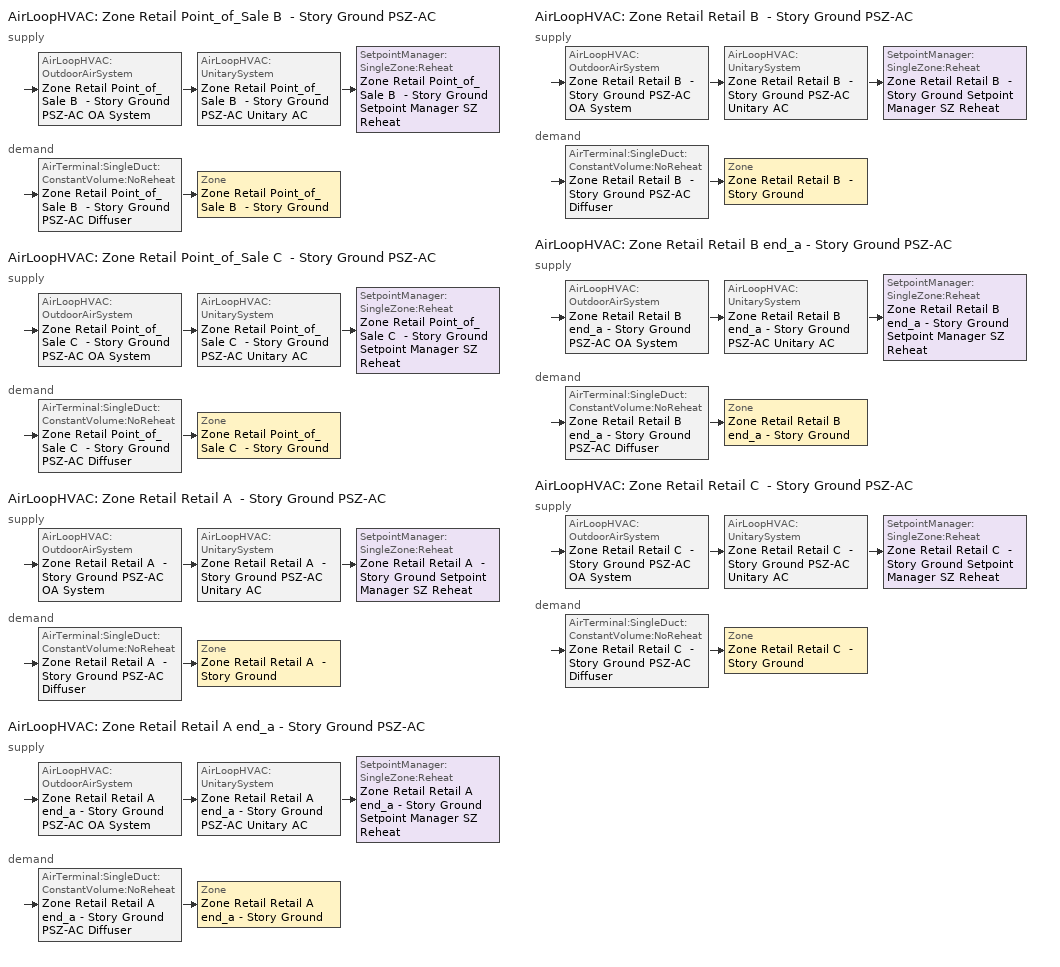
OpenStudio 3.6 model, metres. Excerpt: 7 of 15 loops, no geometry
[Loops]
AirLoopHVAC 'Zone Retail Point_of_Sale B  - Story Ground PSZ-AC'
 supply: AirLoopHVAC:OutdoorAirSystem 'Zone Retail Point_of_Sale B  - Story Ground PSZ-AC OA System' > AirLoopHVAC:UnitarySystem 'Zone Retail Point_of_Sale B  - Story Ground PSZ-AC Unitary AC' > SetpointManager:SingleZone:Reheat 'Zone Retail Point_of_Sale B  - Story Ground Setpoint Manager SZ Reheat'
 demand: AirTerminal:SingleDuct:ConstantVolume:NoReheat 'Zone Retail Point_of_Sale B  - Story Ground PSZ-AC Diffuser' > Zone 'Zone Retail Point_of_Sale B  - Story Ground'
AirLoopHVAC 'Zone Retail Point_of_Sale C  - Story Ground PSZ-AC'
 supply: AirLoopHVAC:OutdoorAirSystem 'Zone Retail Point_of_Sale C  - Story Ground PSZ-AC OA System' > AirLoopHVAC:UnitarySystem 'Zone Retail Point_of_Sale C  - Story Ground PSZ-AC Unitary AC' > SetpointManager:SingleZone:Reheat 'Zone Retail Point_of_Sale C  - Story Ground Setpoint Manager SZ Reheat'
 demand: AirTerminal:SingleDuct:ConstantVolume:NoReheat 'Zone Retail Point_of_Sale C  - Story Ground PSZ-AC Diffuser' > Zone 'Zone Retail Point_of_Sale C  - Story Ground'
AirLoopHVAC 'Zone Retail Retail A  - Story Ground PSZ-AC'
 supply: AirLoopHVAC:OutdoorAirSystem 'Zone Retail Retail A  - Story Ground PSZ-AC OA System' > AirLoopHVAC:UnitarySystem 'Zone Retail Retail A  - Story Ground PSZ-AC Unitary AC' > SetpointManager:SingleZone:Reheat 'Zone Retail Retail A  - Story Ground Setpoint Manager SZ Reheat'
 demand: AirTerminal:SingleDuct:ConstantVolume:NoReheat 'Zone Retail Retail A  - Story Ground PSZ-AC Diffuser' > Zone 'Zone Retail Retail A  - Story Ground'
AirLoopHVAC 'Zone Retail Retail A end_a - Story Ground PSZ-AC'
 supply: AirLoopHVAC:OutdoorAirSystem 'Zone Retail Retail A end_a - Story Ground PSZ-AC OA System' > AirLoopHVAC:UnitarySystem 'Zone Retail Retail A end_a - Story Ground PSZ-AC Unitary AC' > SetpointManager:SingleZone:Reheat 'Zone Retail Retail A end_a - Story Ground Setpoint Manager SZ Reheat'
 demand: AirTerminal:SingleDuct:ConstantVolume:NoReheat 'Zone Retail Retail A end_a - Story Ground PSZ-AC Diffuser' > Zone 'Zone Retail Retail A end_a - Story Ground'
AirLoopHVAC 'Zone Retail Retail B  - Story Ground PSZ-AC'
 supply: AirLoopHVAC:OutdoorAirSystem 'Zone Retail Retail B  - Story Ground PSZ-AC OA System' > AirLoopHVAC:UnitarySystem 'Zone Retail Retail B  - Story Ground PSZ-AC Unitary AC' > SetpointManager:SingleZone:Reheat 'Zone Retail Retail B  - Story Ground Setpoint Manager SZ Reheat'
 demand: AirTerminal:SingleDuct:ConstantVolume:NoReheat 'Zone Retail Retail B  - Story Ground PSZ-AC Diffuser' > Zone 'Zone Retail Retail B  - Story Ground'
AirLoopHVAC 'Zone Retail Retail B end_a - Story Ground PSZ-AC'
 supply: AirLoopHVAC:OutdoorAirSystem 'Zone Retail Retail B end_a - Story Ground PSZ-AC OA System' > AirLoopHVAC:UnitarySystem 'Zone Retail Retail B end_a - Story Ground PSZ-AC Unitary AC' > SetpointManager:SingleZone:Reheat 'Zone Retail Retail B end_a - Story Ground Setpoint Manager SZ Reheat'
 demand: AirTerminal:SingleDuct:ConstantVolume:NoReheat 'Zone Retail Retail B end_a - Story Ground PSZ-AC Diffuser' > Zone 'Zone Retail Retail B end_a - Story Ground'
AirLoopHVAC 'Zone Retail Retail C  - Story Ground PSZ-AC'
 supply: AirLoopHVAC:OutdoorAirSystem 'Zone Retail Retail C  - Story Ground PSZ-AC OA System' > AirLoopHVAC:UnitarySystem 'Zone Retail Retail C  - Story Ground PSZ-AC Unitary AC' > SetpointManager:SingleZone:Reheat 'Zone Retail Retail C  - Story Ground Setpoint Manager SZ Reheat'
 demand: AirTerminal:SingleDuct:ConstantVolume:NoReheat 'Zone Retail Retail C  - Story Ground PSZ-AC Diffuser' > Zone 'Zone Retail Retail C  - Story Ground'
[SizingPeriod:DesignDay] Barometric Pressure {Pa}=91257; Rain Indicator=No; Snow Indicator=No; Day of Month=21; Daylight Saving Time Indicator=No; Humidity Condition Type=Wetbulb; Dry-Bulb Temperature Range Modifier Type=DefaultMultipliers
Name | Maximum Dry-Bulb Temperature {C} | Daily Dry-Bulb Temperature Range {deltaC} | Wind Speed {m/s} | Wind Direction {deg} | Sky Clearness | Month | Day Type | Wetbulb or DewPoint at Maximum Dry-Bulb {C} | Solar Model Indicator | ASHRAE Clear Sky Optical Depth for Beam Irradiance | ASHRAE Clear Sky Optical Depth for Diffuse Irradiance
Boise Municipal Ann Htg 99% Condns DB 1 | -9.1 | 0 | 2.3 | 120 | 0 | 12 | WinterDesignDay | -9.1 | ASHRAEClearSky
Boise Municipal Ann Htg 99.6% Condns DB 1 | -12.9 | 0 | 2.3 | 120 | 0 | 12 | WinterDesignDay | -12.9 | ASHRAEClearSky
Boise Municipal Ann Htg Wind 99% Condns WS=>MCDB 1 | 5.1 | 0 | 9.9 | 120 | 0 | 12 | WinterDesignDay | 5.1 | ASHRAEClearSky
Boise Municipal April .4% Condns DB=>MCWB 1 | 27.8 | 12.4 | 4.1 | 330 |  | 4 | SummerDesignDay | 13.5 | ASHRAETau | 0.302 | 2.479
Boise Municipal April .4% Condns WB=>MCDB 1 | 25.7 | 12.4 | 4.1 | 330 |  | 4 | SummerDesignDay | 14.6 | ASHRAETau | 0.302 | 2.479
Boise Municipal August .4% Condns DB=>MCWB 1 | 38.5 | 16.2 | 4.1 | 330 |  | 8 | SummerDesignDay | 18.1 | ASHRAETau | 0.328 | 2.423
Boise Municipal August .4% Condns WB=>MCDB 1 | 35.1 | 16.2 | 4.1 | 330 |  | 8 | SummerDesignDay | 19.6 | ASHRAETau | 0.328 | 2.423
Boise Municipal December .4% Condns DB=>MCWB 1 | 13.2 | 7.2 | 4.1 | 330 |  | 12 | SummerDesignDay | 7.2 | ASHRAETau | 0.278 | 2.569
Boise Municipal December .4% Condns WB=>MCDB 1 | 11.8 | 7.2 | 4.1 | 330 |  | 12 | SummerDesignDay | 8.2 | ASHRAETau | 0.278 | 2.569
Boise Municipal February .4% Condns DB=>MCWB 1 | 16.2 | 9.1 | 4.1 | 330 |  | 2 | SummerDesignDay | 9.1 | ASHRAETau | 0.276 | 2.549
Boise Municipal February .4% Condns WB=>MCDB 1 | 15.1 | 9.1 | 4.1 | 330 |  | 2 | SummerDesignDay | 9.9 | ASHRAETau | 0.276 | 2.549
Boise Municipal January .4% Condns DB=>MCWB 1 | 11.8 | 7.1 | 4.1 | 330 |  | 1 | SummerDesignDay | 6.8 | ASHRAETau | 0.271 | 2.52
Boise Municipal January .4% Condns WB=>MCDB 1 | 10.3 | 7.1 | 4.1 | 330 |  | 1 | SummerDesignDay | 7.9 | ASHRAETau | 0.271 | 2.52
[Sizing:Zone] Zone Cooling Design Supply Air Temperature Input Method=SupplyAirTemperature; Zone Cooling Design Supply Air Temperature {C}=12.7778; Zone Cooling Design Supply Air Temperature Difference {deltaC}=11.11; Zone Heating Design Supply Air Temperature Input Method=SupplyAirTemperature; Zone Heating Design Supply Air Temperature {C}=50; Zone Heating Design Supply Air Temperature Difference {deltaC}=11.11; Zone Cooling Design Supply Air Humidity Ratio {kg-H2O/kg-air}=0.0085; Zone Heating Design Supply Air Humidity Ratio {kg-H2O/kg-air}=0.008; Cooling Design Air Flow Method=DesignDay; Heating Design Air Flow Method=DesignDay; Account for Dedicated Outdoor Air System=No; Dedicated Outdoor Air System Control Strategy=NeutralSupplyAir; Dedicated Outdoor Air Low Setpoint Temperature for Design {C}=autosize; Dedicated Outdoor Air High Setpoint Temperature for Design {C}=autosize; Zone Load Sizing Method=Sensible Load Only No Latent Load; Zone Latent Cooling Design Supply Air Humidity Ratio Input Method=HumidityRatioDifference; Zone Cooling Design Supply Air Humidity Ratio Difference {kgWater/kgDryAir}=0.005; Zone Latent Heating Design Supply Air Humidity Ratio Input Method=HumidityRatioDifference; Zone Humidification Design Supply Air Humidity Ratio Difference {kgWater/kgDryAir}=0.005
Zone Retail Retail A end_a - Story Ground; Zone Retail Retail B end_a - Story Ground; Zone Retail Retail A  - Story Ground; Zone Retail Retail B  - Story Ground; Zone Retail Retail C  - Story Ground; Zone Retail Point_of_Sale B  - Story Ground; Zone Retail Point_of_Sale C  - Story Ground
[Zone equipment]
Zone Retail Retail A end_a - Story Ground: Zone Retail Retail A end_a - Story Ground PSZ-AC Diffuser
Zone Retail Retail B end_a - Story Ground: Zone Retail Retail B end_a - Story Ground PSZ-AC Diffuser
Zone Retail Retail A  - Story Ground: Zone Retail Retail A  - Story Ground PSZ-AC Diffuser
Zone Retail Retail B  - Story Ground: Zone Retail Retail B  - Story Ground PSZ-AC Diffuser
Zone Retail Retail C  - Story Ground: Zone Retail Retail C  - Story Ground PSZ-AC Diffuser
Zone Retail Point_of_Sale B  - Story Ground: Zone Retail Point_of_Sale B  - Story Ground PSZ-AC Diffuser
Zone Retail Point_of_Sale C  - Story Ground: Zone Retail Point_of_Sale C  - Story Ground PSZ-AC Diffuser
[AirLoopHVAC] Design Supply Air Flow Rate {m3/s}=autosize; Design Return Air Flow Fraction of Supply Air Flow=1
Name | Availability Schedule
Zone Retail Point_of_Sale B  - Story Ground PSZ-AC | Zone Retail Point_of_Sale B  - Story Ground PSZ-AC Occ Sch
Zone Retail Point_of_Sale C  - Story Ground PSZ-AC | Zone Retail Point_of_Sale C  - Story Ground PSZ-AC Occ Sch
Zone Retail Retail A  - Story Ground PSZ-AC | Zone Retail Retail A  - Story Ground PSZ-AC Occ Sch
Zone Retail Retail A end_a - Story Ground PSZ-AC | Zone Retail Retail A end_a - Story Ground PSZ-AC Occ Sch
Zone Retail Retail B  - Story Ground PSZ-AC | Zone Retail Retail B  - Story Ground PSZ-AC Occ Sch
Zone Retail Retail B end_a - Story Ground PSZ-AC | Zone Retail Retail B end_a - Story Ground PSZ-AC Occ Sch
Zone Retail Retail C  - Story Ground PSZ-AC | Zone Retail Retail C  - Story Ground PSZ-AC Occ Sch
[Sizing:System] Type of Load to Size On=Sensible; Design Outdoor Air Flow Rate {m3/s}=Autosize; Central Heating Maximum System Air Flow Ratio=1; Preheat Design Temperature {C}=7.22222; Preheat Design Humidity Ratio {kg-H2O/kg-Air}=0.008; Precool Design Temperature {C}=12.7778; Precool Design Humidity Ratio {kg-H2O/kg-Air}=0.008; Central Cooling Design Supply Air Temperature {C}=12.7778; Central Heating Design Supply Air Temperature {C}=50; Sizing Option=Coincident; 100% Outdoor Air in Cooling=No; 100% Outdoor Air in Heating=No; Central Cooling Design Supply Air Humidity Ratio {kg-H2O/kg-Air}=0.0085; Central Heating Design Supply Air Humidity Ratio {kg-H2O/kg-Air}=0.008; Cooling Design Air Flow Method=DesignDay; Heating Design Air Flow Method=DesignDay; System Outdoor Air Method=ZoneSum; Zone Maximum Outdoor Air Fraction=1; Cooling Supply Air Flow Rate Per Floor Area {m3/s-m2}=0.00996765; Cooling Fraction of Autosized Cooling Supply Air Flow Rate=1; Cooling Supply Air Flow Rate Per Unit Cooling Capacity {m3/s-W}=3.94755e-05; Heating Supply Air Flow Rate Per Floor Area {m3/s-m2}=0.00996765; Heating Fraction of Autosized Heating Supply Air Flow Rate=1; Heating Fraction of Autosized Cooling Supply Air Flow Rate=1; Heating Supply Air Flow Rate Per Unit Heating Capacity {m3/s-W}=3.15882e-05; Cooling Design Capacity Method=CoolingDesignCapacity; Cooling Design Capacity {W}=autosize; Cooling Design Capacity Per Floor Area {W/m2}=234.7; Fraction of Autosized Cooling Design Capacity=1; Heating Design Capacity Method=HeatingDesignCapacity; Heating Design Capacity {W}=autosize; Heating Design Capacity Per Floor Area {W/m2}=157; Fraction of Autosized Heating Design Capacity=1; Central Cooling Capacity Control Method=OnOff; Occupant Diversity=autosize
Zone Retail Point_of_Sale B  - Story Ground PSZ-AC; Zone Retail Point_of_Sale C  - Story Ground PSZ-AC; Zone Retail Retail A  - Story Ground PSZ-AC; Zone Retail Retail A end_a - Story Ground PSZ-AC; Zone Retail Retail B  - Story Ground PSZ-AC; Zone Retail Retail B end_a - Story Ground PSZ-AC; Zone Retail Retail C  - Story Ground PSZ-AC
[SetpointManager:SingleZone:Reheat] Minimum Supply Air Temperature {C}=12.7778; Maximum Supply Air Temperature {C}=50
Name | Control Zone | Setpoint Node or NodeList
Zone Retail Point_of_Sale B  - Story Ground Setpoint Manager SZ Reheat | Zone Retail Point_of_Sale B  - Story Ground | Zone Retail Point_of_Sale B  - Story Ground PSZ-AC Supply Outlet Node
Zone Retail Point_of_Sale C  - Story Ground Setpoint Manager SZ Reheat | Zone Retail Point_of_Sale C  - Story Ground | Zone Retail Point_of_Sale C  - Story Ground PSZ-AC Supply Outlet Node
Zone Retail Retail A  - Story Ground Setpoint Manager SZ Reheat | Zone Retail Retail A  - Story Ground | Zone Retail Retail A  - Story Ground PSZ-AC Supply Outlet Node
Zone Retail Retail A end_a - Story Ground Setpoint Manager SZ Reheat | Zone Retail Retail A end_a - Story Ground | Zone Retail Retail A end_a - Story Ground PSZ-AC Supply Outlet Node
Zone Retail Retail B  - Story Ground Setpoint Manager SZ Reheat | Zone Retail Retail B  - Story Ground | Zone Retail Retail B  - Story Ground PSZ-AC Supply Outlet Node
Zone Retail Retail B end_a - Story Ground Setpoint Manager SZ Reheat | Zone Retail Retail B end_a - Story Ground | Zone Retail Retail B end_a - Story Ground PSZ-AC Supply Outlet Node
Zone Retail Retail C  - Story Ground Setpoint Manager SZ Reheat | Zone Retail Retail C  - Story Ground | Zone Retail Retail C  - Story Ground PSZ-AC Supply Outlet Node
[Coil:Heating:Gas] Availability Schedule=Always On Discrete; Gas Burner Efficiency=0.8; Nominal Capacity {W}=AutoSize; Parasitic Electric Load {W}=0; Parasitic Gas Load {W}=0
Zone Retail Point_of_Sale B  - Story Ground PSZ-AC Gas Htg Coil 100kBtu/hr 0.8 Thermal Eff; Zone Retail Point_of_Sale C  - Story Ground PSZ-AC Gas Htg Coil 28kBtu/hr 0.8 Thermal Eff; Zone Retail Retail A  - Story Ground PSZ-AC Gas Htg Coil 262kBtu/hr 0.8 Thermal Eff; Zone Retail Retail A end_a - Story Ground PSZ-AC Gas Htg Coil 36kBtu/hr 0.8 Thermal Eff; Zone Retail Retail B  - Story Ground PSZ-AC Gas Htg Coil 749kBtu/hr 0.8 Thermal Eff; Zone Retail Retail B end_a - Story Ground PSZ-AC Gas Htg Coil 104kBtu/hr 0.8 Thermal Eff; Zone Retail Retail C  - Story Ground PSZ-AC Gas Htg Coil 254kBtu/hr 0.8 Thermal Eff
[Coil:Heating:Electric] Availability Schedule=Always Off Discrete; Efficiency=1; Nominal Capacity {W}=0
Zone Retail Point_of_Sale B  - Story Ground PSZ-AC No Heat; Zone Retail Point_of_Sale C  - Story Ground PSZ-AC No Heat; Zone Retail Retail A  - Story Ground PSZ-AC No Heat; Zone Retail Retail A end_a - Story Ground PSZ-AC No Heat; Zone Retail Retail B  - Story Ground PSZ-AC No Heat; Zone Retail Retail B end_a - Story Ground PSZ-AC No Heat; Zone Retail Retail C  - Story Ground PSZ-AC No Heat
[Coil:Cooling:DX:SingleSpeed] Availability Schedule=Always On Discrete; Rated Total Cooling Capacity {W}=autosize; Rated Sensible Heat Ratio=autosize; Rated Air Flow Rate {m3/s}=autosize; Rated Evaporator Fan Power Per Volume Flow Rate 2017 {W/(m3/s)}=773.3; Rated Evaporator Fan Power Per Volume Flow Rate 2023 {W/(m3/s)}=934.4; Total Cooling Capacity Function of Temperature Curve=DOE Ref DX Clg Coil Cool-Cap-fT; Total Cooling Capacity Function of Flow Fraction Curve=DOE Ref DX Clg Coil Cool-CAP-fFlow; Energy Input Ratio Function of Temperature Curve=DOE Ref DX Clg Coil Cool-EIR-fT; Energy Input Ratio Function of Flow Fraction Curve=DOE Ref DX Clg Coil Cool-EIR-fFlow; Part Load Fraction Correlation Curve=DOE Ref DX Clg Coil Cool-PLF-fPLR; Minimum Outdoor Dry-Bulb Temperature for Compressor Operation {C}=-25; Nominal Time for Condensate Removal to Begin {s}=0; Ratio of Initial Moisture Evaporation Rate and Steady State Latent Capacity=0; Maximum Cycling Rate {cycles/hr}=0; Latent Capacity Time Constant {s}=0; Condenser Type=AirCooled; Evaporative Condenser Effectiveness=0.9; Evaporative Condenser Air Flow Rate {m3/s}=autosize; Evaporative Condenser Pump Rated Power Consumption {W}=autosize; Crankcase Heater Capacity {W}=0; Maximum Outdoor Dry-Bulb Temperature for Crankcase Heater Operation {C}=10; Basin Heater Capacity {W/K}=0; Basin Heater Setpoint Temperature {C}=2
Name | Rated COP {W/W}
Zone Retail Point_of_Sale B  - Story Ground PSZ-AC 1spd DX AC Clg Coil 45kBtu/hr 9.7SEER; Zone Retail Point_of_Sale C  - Story Ground PSZ-AC 1spd DX AC Clg Coil 13kBtu/hr 9.7SEER; Zone Retail Retail A end_a - Story Ground PSZ-AC 1spd DX AC Clg Coil 17kBtu/hr 9.7SEER; Zone Retail Retail B end_a - Story Ground PSZ-AC 1spd DX AC Clg Coil 52kBtu/hr 9.7SEER | 3.14722
Zone Retail Retail A  - Story Ground PSZ-AC 1spd DX AC Clg Coil 122kBtu/hr 8.9EER; Zone Retail Retail C  - Story Ground PSZ-AC 1spd DX AC Clg Coil 119kBtu/hr 8.9EER | 3.09963
Zone Retail Retail B  - Story Ground PSZ-AC 1spd DX AC Clg Coil 380kBtu/hr 8.5EER | 2.96645
[Fan:OnOff] Availability Schedule=Always On Discrete; Maximum Flow Rate {m3/s}=autosize; Motor In Airstream Fraction=1
Name | Fan Total Efficiency | Pressure Rise {Pa} | Motor Efficiency | Fan Power Ratio Function of Speed Ratio Curve | Fan Efficiency Ratio Function of Speed Ratio Curve
Zone Retail Point_of_Sale B  - Story Ground PSZ-AC Fan | 0.546 | 622.722 | 0.84 | Fan On Off Power Curve 7 | Fan On Off Efficiency Curve 7
Zone Retail Point_of_Sale C  - Story Ground PSZ-AC Fan | 0.53625 | 622.722 | 0.825 | Fan On Off Power Curve 8 | Fan On Off Efficiency Curve 8
Zone Retail Retail A  - Story Ground PSZ-AC Fan | 0.56875 | 622.722 | 0.875 | Fan On Off Power Curve 9 | Fan On Off Efficiency Curve 9
Zone Retail Retail A end_a - Story Ground PSZ-AC Fan | 0.53625 | 622.722 | 0.825 | Fan On Off Power Curve 10 | Fan On Off Efficiency Curve 10
Zone Retail Retail B  - Story Ground PSZ-AC Fan | 0.5915 | 1110.94 | 0.91 | Fan On Off Power Curve 11 | Fan On Off Efficiency Curve 11
Zone Retail Retail B end_a - Story Ground PSZ-AC Fan | 0.546 | 622.722 | 0.84 | Fan On Off Power Curve 12 | Fan On Off Efficiency Curve 12
Zone Retail Retail C  - Story Ground PSZ-AC Fan | 0.56875 | 622.722 | 0.875 | Fan On Off Power Curve 13 | Fan On Off Efficiency Curve 13
[AirLoopHVAC:UnitarySystem] Control Type=Load; Dehumidification Control Type=None; Availability Schedule=Always On Discrete; Fan Placement=DrawThrough; DX Heating Coil Sizing Ratio=1; Use DOAS DX Cooling Coil=No; DOAS DX Cooling Coil Leaving Minimum Air Temperature {C}=2; Latent Load Control=SensibleOnlyLoadControl; Supply Air Flow Rate During Cooling Operation {m3/s}=Autosize; Supply Air Flow Rate During Heating Operation {m3/s}=Autosize; Supply Air Flow Rate When No Cooling or Heating is Required {m3/s}=Autosize; Maximum Supply Air Temperature {C}=80; Maximum Outdoor Dry-Bulb Temperature for Supplemental Heater Operation {C}=21; Maximum Cycling Rate {cycles/hr}=2.5; Heat Pump Time Constant {s}=60; Fraction of On-Cycle Power Use=0.01; Heat Pump Fan Delay Time {s}=60; Ancilliary On-Cycle Electric Power {W}=0; Ancilliary Off-Cycle Electric Power {W}=0
Name | Controlling Zone or Thermostat Location | Supply Fan | Supply Air Fan Operating Mode Schedule | Heating Coil | Cooling Coil | Supplemental Heating Coil
Zone Retail Point_of_Sale B  - Story Ground PSZ-AC Unitary AC | Zone Retail Point_of_Sale B  - Story Ground | Zone Retail Point_of_Sale B  - Story Ground PSZ-AC Fan | Zone Retail Point_of_Sale B  - Story Ground PSZ-AC_night_fancycle_schedule | Zone Retail Point_of_Sale B  - Story Ground PSZ-AC Gas Htg Coil 100kBtu/hr 0.8 Thermal Eff | Zone Retail Point_of_Sale B  - Story Ground PSZ-AC 1spd DX AC Clg Coil 45kBtu/hr 9.7SEER | Zone Retail Point_of_Sale B  - Story Ground PSZ-AC No Heat
Zone Retail Point_of_Sale C  - Story Ground PSZ-AC Unitary AC | Zone Retail Point_of_Sale C  - Story Ground | Zone Retail Point_of_Sale C  - Story Ground PSZ-AC Fan | Zone Retail Point_of_Sale C  - Story Ground PSZ-AC_night_fancycle_schedule | Zone Retail Point_of_Sale C  - Story Ground PSZ-AC Gas Htg Coil 28kBtu/hr 0.8 Thermal Eff | Zone Retail Point_of_Sale C  - Story Ground PSZ-AC 1spd DX AC Clg Coil 13kBtu/hr 9.7SEER | Zone Retail Point_of_Sale C  - Story Ground PSZ-AC No Heat
Zone Retail Retail A  - Story Ground PSZ-AC Unitary AC | Zone Retail Retail A  - Story Ground | Zone Retail Retail A  - Story Ground PSZ-AC Fan | Zone Retail Retail A  - Story Ground PSZ-AC_night_fancycle_schedule | Zone Retail Retail A  - Story Ground PSZ-AC Gas Htg Coil 262kBtu/hr 0.8 Thermal Eff | Zone Retail Retail A  - Story Ground PSZ-AC 1spd DX AC Clg Coil 122kBtu/hr 8.9EER | Zone Retail Retail A  - Story Ground PSZ-AC No Heat
Zone Retail Retail A end_a - Story Ground PSZ-AC Unitary AC | Zone Retail Retail A end_a - Story Ground | Zone Retail Retail A end_a - Story Ground PSZ-AC Fan | Zone Retail Retail A end_a - Story Ground PSZ-AC_night_fancycle_schedule | Zone Retail Retail A end_a - Story Ground PSZ-AC Gas Htg Coil 36kBtu/hr 0.8 Thermal Eff | Zone Retail Retail A end_a - Story Ground PSZ-AC 1spd DX AC Clg Coil 17kBtu/hr 9.7SEER | Zone Retail Retail A end_a - Story Ground PSZ-AC No Heat
Zone Retail Retail B  - Story Ground PSZ-AC Unitary AC | Zone Retail Retail B  - Story Ground | Zone Retail Retail B  - Story Ground PSZ-AC Fan | Zone Retail Retail B  - Story Ground PSZ-AC_night_fancycle_schedule | Zone Retail Retail B  - Story Ground PSZ-AC Gas Htg Coil 749kBtu/hr 0.8 Thermal Eff | Zone Retail Retail B  - Story Ground PSZ-AC 1spd DX AC Clg Coil 380kBtu/hr 8.5EER | Zone Retail Retail B  - Story Ground PSZ-AC No Heat
Zone Retail Retail B end_a - Story Ground PSZ-AC Unitary AC | Zone Retail Retail B end_a - Story Ground | Zone Retail Retail B end_a - Story Ground PSZ-AC Fan | Zone Retail Retail B end_a - Story Ground PSZ-AC_night_fancycle_schedule | Zone Retail Retail B end_a - Story Ground PSZ-AC Gas Htg Coil 104kBtu/hr 0.8 Thermal Eff | Zone Retail Retail B end_a - Story Ground PSZ-AC 1spd DX AC Clg Coil 52kBtu/hr 9.7SEER | Zone Retail Retail B end_a - Story Ground PSZ-AC No Heat
Zone Retail Retail C  - Story Ground PSZ-AC Unitary AC | Zone Retail Retail C  - Story Ground | Zone Retail Retail C  - Story Ground PSZ-AC Fan | Zone Retail Retail C  - Story Ground PSZ-AC_night_fancycle_schedule | Zone Retail Retail C  - Story Ground PSZ-AC Gas Htg Coil 254kBtu/hr 0.8 Thermal Eff | Zone Retail Retail C  - Story Ground PSZ-AC 1spd DX AC Clg Coil 119kBtu/hr 8.9EER | Zone Retail Retail C  - Story Ground PSZ-AC No Heat
[Controller:OutdoorAir] Minimum Outdoor Air Flow Rate {m3/s}=autosize; Maximum Outdoor Air Flow Rate {m3/s}=Autosize; Economizer Control Action Type=ModulateFlow; Lockout Type=LockoutWithCompressor; Minimum Limit Type=FixedMinimum; High Humidity Control=No; Heat Recovery Bypass Control Type=BypassWhenWithinEconomizerLimits
Name | Economizer Control Type | Economizer Maximum Limit Dry-Bulb Temperature {C} | Economizer Maximum Limit Enthalpy {J/kg} | Minimum Outdoor Air Schedule | Controller Mechanical Ventilation
Zone Retail Point_of_Sale B  - Story Ground PSZ-AC OA System Controller | NoEconomizer | 28 | 64000 | Zone Retail Point_of_Sale B  - Story Ground PSZ-AC_night_novent_schedule | Controller Mechanical Ventilation 8
Zone Retail Point_of_Sale C  - Story Ground PSZ-AC OA System Controller | NoEconomizer | 28 | 64000 | Zone Retail Point_of_Sale C  - Story Ground PSZ-AC_night_novent_schedule | Controller Mechanical Ventilation 9
Zone Retail Retail A  - Story Ground PSZ-AC OA System Controller | DifferentialDryBulb |  |  | Zone Retail Retail A  - Story Ground PSZ-AC_night_novent_schedule | Controller Mechanical Ventilation 10
Zone Retail Retail A end_a - Story Ground PSZ-AC OA System Controller | NoEconomizer | 28 | 64000 | Zone Retail Retail A end_a - Story Ground PSZ-AC_night_novent_schedule | Controller Mechanical Ventilation 11
Zone Retail Retail B  - Story Ground PSZ-AC OA System Controller | DifferentialDryBulb |  |  | Zone Retail Retail B  - Story Ground PSZ-AC_night_novent_schedule | Controller Mechanical Ventilation 12
Zone Retail Retail B end_a - Story Ground PSZ-AC OA System Controller | NoEconomizer | 28 | 64000 | Zone Retail Retail B end_a - Story Ground PSZ-AC_night_novent_schedule | Controller Mechanical Ventilation 13
Zone Retail Retail C  - Story Ground PSZ-AC OA System Controller | DifferentialDryBulb |  |  | Zone Retail Retail C  - Story Ground PSZ-AC_night_novent_schedule | Controller Mechanical Ventilation 14
[Controller:MechanicalVentilation] Availability Schedule=Always On Discrete
Controller Mechanical Ventilation 8; Controller Mechanical Ventilation 9; Controller Mechanical Ventilation 10; Controller Mechanical Ventilation 11; Controller Mechanical Ventilation 12; Controller Mechanical Ventilation 13; Controller Mechanical Ventilation 14
[AirLoopHVAC:OutdoorAirSystem]
Name | Controller
Zone Retail Point_of_Sale B  - Story Ground PSZ-AC OA System | Zone Retail Point_of_Sale B  - Story Ground PSZ-AC OA System Controller
Zone Retail Point_of_Sale C  - Story Ground PSZ-AC OA System | Zone Retail Point_of_Sale C  - Story Ground PSZ-AC OA System Controller
Zone Retail Retail A  - Story Ground PSZ-AC OA System | Zone Retail Retail A  - Story Ground PSZ-AC OA System Controller
Zone Retail Retail A end_a - Story Ground PSZ-AC OA System | Zone Retail Retail A end_a - Story Ground PSZ-AC OA System Controller
Zone Retail Retail B  - Story Ground PSZ-AC OA System | Zone Retail Retail B  - Story Ground PSZ-AC OA System Controller
Zone Retail Retail B end_a - Story Ground PSZ-AC OA System | Zone Retail Retail B end_a - Story Ground PSZ-AC OA System Controller
Zone Retail Retail C  - Story Ground PSZ-AC OA System | Zone Retail Retail C  - Story Ground PSZ-AC OA System Controller
[AirTerminal:SingleDuct:ConstantVolume:NoReheat] Availability Schedule=Always On Discrete; Maximum Air Flow Rate {m3/s}=AutoSize
Zone Retail Point_of_Sale B  - Story Ground PSZ-AC Diffuser; Zone Retail Point_of_Sale C  - Story Ground PSZ-AC Diffuser; Zone Retail Retail A  - Story Ground PSZ-AC Diffuser; Zone Retail Retail A end_a - Story Ground PSZ-AC Diffuser; Zone Retail Retail B  - Story Ground PSZ-AC Diffuser; Zone Retail Retail B end_a - Story Ground PSZ-AC Diffuser; Zone Retail Retail C  - Story Ground PSZ-AC Diffuser
[ZoneHVAC:Baseboard:Convective:Electric] Availability Schedule=Always On Discrete; Nominal Capacity {W}=autosize; Efficiency=1
Zone Retail Entry B  - Story Ground Electric Baseboard; Zone Retail Entry C  - Story Ground Electric Baseboard
[Schedule:Ruleset]
Name | Default Day Schedule | Summer Design Day Schedule | Winter Design Day Schedule
Zone Retail Point_of_Sale B  - Story Ground PSZ-AC Occ Sch | Zone Retail Point_of_Sale B  - Story Ground PSZ-AC Occ Sch Default | Zone Retail Point_of_Sale B  - Story Ground PSZ-AC Occ Sch Summer Design Day | Zone Retail Point_of_Sale B  - Story Ground PSZ-AC Occ Sch Winter Design Day
Zone Retail Point_of_Sale C  - Story Ground PSZ-AC Occ Sch | Zone Retail Point_of_Sale C  - Story Ground PSZ-AC Occ Sch Default | Zone Retail Point_of_Sale C  - Story Ground PSZ-AC Occ Sch Summer Design Day | Zone Retail Point_of_Sale C  - Story Ground PSZ-AC Occ Sch Winter Design Day
Zone Retail Retail A  - Story Ground PSZ-AC Occ Sch | Zone Retail Retail A  - Story Ground PSZ-AC Occ Sch Default | Zone Retail Retail A  - Story Ground PSZ-AC Occ Sch Summer Design Day | Zone Retail Retail A  - Story Ground PSZ-AC Occ Sch Winter Design Day
Zone Retail Retail A end_a - Story Ground PSZ-AC Occ Sch | Zone Retail Retail A end_a - Story Ground PSZ-AC Occ Sch Default | Zone Retail Retail A end_a - Story Ground PSZ-AC Occ Sch Summer Design Day | Zone Retail Retail A end_a - Story Ground PSZ-AC Occ Sch Winter Design Day
Zone Retail Retail B  - Story Ground PSZ-AC Occ Sch | Zone Retail Retail B  - Story Ground PSZ-AC Occ Sch Default | Zone Retail Retail B  - Story Ground PSZ-AC Occ Sch Summer Design Day | Zone Retail Retail B  - Story Ground PSZ-AC Occ Sch Winter Design Day
Zone Retail Retail B end_a - Story Ground PSZ-AC Occ Sch | Zone Retail Retail B end_a - Story Ground PSZ-AC Occ Sch Default | Zone Retail Retail B end_a - Story Ground PSZ-AC Occ Sch Summer Design Day | Zone Retail Retail B end_a - Story Ground PSZ-AC Occ Sch Winter Design Day
Zone Retail Retail C  - Story Ground PSZ-AC Occ Sch | Zone Retail Retail C  - Story Ground PSZ-AC Occ Sch Default | Zone Retail Retail C  - Story Ground PSZ-AC Occ Sch Summer Design Day | Zone Retail Retail C  - Story Ground PSZ-AC Occ Sch Winter Design Day
Zone Retail Point_of_Sale B  - Story Ground PSZ-AC_night_novent_schedule | Zone Retail Point_of_Sale B  - Story Ground PSZ-AC Occ Sch Default 2 | Zone Retail Point_of_Sale B  - Story Ground PSZ-AC Occ Sch Summer Design Day 2 | Zone Retail Point_of_Sale B  - Story Ground PSZ-AC Occ Sch Winter Design Day 2
Zone Retail Point_of_Sale B  - Story Ground PSZ-AC_night_fancycle_schedule | Zone Retail Point_of_Sale B  - Story Ground PSZ-AC Occ Sch Default 3 | Zone Retail Point_of_Sale B  - Story Ground PSZ-AC Occ Sch Summer Design Day 3 | Zone Retail Point_of_Sale B  - Story Ground PSZ-AC Occ Sch Winter Design Day 3
Zone Retail Point_of_Sale C  - Story Ground PSZ-AC_night_novent_schedule | Zone Retail Point_of_Sale C  - Story Ground PSZ-AC Occ Sch Default 2 | Zone Retail Point_of_Sale C  - Story Ground PSZ-AC Occ Sch Summer Design Day 2 | Zone Retail Point_of_Sale C  - Story Ground PSZ-AC Occ Sch Winter Design Day 2
Zone Retail Point_of_Sale C  - Story Ground PSZ-AC_night_fancycle_schedule | Zone Retail Point_of_Sale C  - Story Ground PSZ-AC Occ Sch Default 3 | Zone Retail Point_of_Sale C  - Story Ground PSZ-AC Occ Sch Summer Design Day 3 | Zone Retail Point_of_Sale C  - Story Ground PSZ-AC Occ Sch Winter Design Day 3
Zone Retail Retail A  - Story Ground PSZ-AC_night_novent_schedule | Zone Retail Retail A  - Story Ground PSZ-AC Occ Sch Default 2 | Zone Retail Retail A  - Story Ground PSZ-AC Occ Sch Summer Design Day 2 | Zone Retail Retail A  - Story Ground PSZ-AC Occ Sch Winter Design Day 2
Zone Retail Retail A  - Story Ground PSZ-AC_night_fancycle_schedule | Zone Retail Retail A  - Story Ground PSZ-AC Occ Sch Default 3 | Zone Retail Retail A  - Story Ground PSZ-AC Occ Sch Summer Design Day 3 | Zone Retail Retail A  - Story Ground PSZ-AC Occ Sch Winter Design Day 3
Zone Retail Retail A end_a - Story Ground PSZ-AC_night_novent_schedule | Zone Retail Retail A end_a - Story Ground PSZ-AC Occ Sch Default 2 | Zone Retail Retail A end_a - Story Ground PSZ-AC Occ Sch Summer Design Day 2 | Zone Retail Retail A end_a - Story Ground PSZ-AC Occ Sch Winter Design Day 2
Zone Retail Retail A end_a - Story Ground PSZ-AC_night_fancycle_schedule | Zone Retail Retail A end_a - Story Ground PSZ-AC Occ Sch Default 3 | Zone Retail Retail A end_a - Story Ground PSZ-AC Occ Sch Summer Design Day 3 | Zone Retail Retail A end_a - Story Ground PSZ-AC Occ Sch Winter Design Day 3
Zone Retail Retail B  - Story Ground PSZ-AC_night_novent_schedule | Zone Retail Retail B  - Story Ground PSZ-AC Occ Sch Default 2 | Zone Retail Retail B  - Story Ground PSZ-AC Occ Sch Summer Design Day 2 | Zone Retail Retail B  - Story Ground PSZ-AC Occ Sch Winter Design Day 2
Zone Retail Retail B  - Story Ground PSZ-AC_night_fancycle_schedule | Zone Retail Retail B  - Story Ground PSZ-AC Occ Sch Default 3 | Zone Retail Retail B  - Story Ground PSZ-AC Occ Sch Summer Design Day 3 | Zone Retail Retail B  - Story Ground PSZ-AC Occ Sch Winter Design Day 3
Zone Retail Retail B end_a - Story Ground PSZ-AC_night_novent_schedule | Zone Retail Retail B end_a - Story Ground PSZ-AC Occ Sch Default 2 | Zone Retail Retail B end_a - Story Ground PSZ-AC Occ Sch Summer Design Day 2 | Zone Retail Retail B end_a - Story Ground PSZ-AC Occ Sch Winter Design Day 2
Zone Retail Retail B end_a - Story Ground PSZ-AC_night_fancycle_schedule | Zone Retail Retail B end_a - Story Ground PSZ-AC Occ Sch Default 3 | Zone Retail Retail B end_a - Story Ground PSZ-AC Occ Sch Summer Design Day 3 | Zone Retail Retail B end_a - Story Ground PSZ-AC Occ Sch Winter Design Day 3
Zone Retail Retail C  - Story Ground PSZ-AC_night_novent_schedule | Zone Retail Retail C  - Story Ground PSZ-AC Occ Sch Default 2 | Zone Retail Retail C  - Story Ground PSZ-AC Occ Sch Summer Design Day 2 | Zone Retail Retail C  - Story Ground PSZ-AC Occ Sch Winter Design Day 2
Zone Retail Retail C  - Story Ground PSZ-AC_night_fancycle_schedule | Zone Retail Retail C  - Story Ground PSZ-AC Occ Sch Default 3 | Zone Retail Retail C  - Story Ground PSZ-AC Occ Sch Summer Design Day 3 | Zone Retail Retail C  - Story Ground PSZ-AC Occ Sch Winter Design Day 3
[Schedule:Day]
Zone Retail Point_of_Sale B  - Story Ground PSZ-AC Occ Sch Default; Zone Retail Point_of_Sale C  - Story Ground PSZ-AC Occ Sch Default; Zone Retail Retail A  - Story Ground PSZ-AC Occ Sch Default; Zone Retail Retail A end_a - Story Ground PSZ-AC Occ Sch Default; Zone Retail Retail B  - Story Ground PSZ-AC Occ Sch Default; Zone Retail Retail B end_a - Story Ground PSZ-AC Occ Sch Default; Zone Retail Retail C  - Story Ground PSZ-AC Occ Sch Default; Zone Retail Point_of_Sale B  - Story Ground PSZ-AC Occ Sch Default 2; Zone Retail Point_of_Sale B  - Story Ground PSZ-AC Occ Sch Default 3; Zone Retail Point_of_Sale C  - Story Ground PSZ-AC Occ Sch Default 2; Zone Retail Point_of_Sale C  - Story Ground PSZ-AC Occ Sch Default 3; Zone Retail Retail A  - Story Ground PSZ-AC Occ Sch Default 2; Zone Retail Retail A  - Story Ground PSZ-AC Occ Sch Default 3; Zone Retail Retail A end_a - Story Ground PSZ-AC Occ Sch Default 2; Zone Retail Retail A end_a - Story Ground PSZ-AC Occ Sch Default 3; Zone Retail Retail B  - Story Ground PSZ-AC Occ Sch Default 2; Zone Retail Retail B  - Story Ground PSZ-AC Occ Sch Default 3; Zone Retail Retail B end_a - Story Ground PSZ-AC Occ Sch Default 2; Zone Retail Retail B end_a - Story Ground PSZ-AC Occ Sch Default 3; Zone Retail Retail C  - Story Ground PSZ-AC Occ Sch Default 2; Zone Retail Retail C  - Story Ground PSZ-AC Occ Sch Default 3: 4, 50, 0, 23, 30, 1, 24, 0, 0
Zone Retail Point_of_Sale B  - Story Ground PSZ-AC Occ Sch Winter Design Day; Zone Retail Point_of_Sale B  - Story Ground PSZ-AC Occ Sch Summer Design Day; Zone Retail Point_of_Sale C  - Story Ground PSZ-AC Occ Sch Winter Design Day; Zone Retail Point_of_Sale C  - Story Ground PSZ-AC Occ Sch Summer Design Day; Zone Retail Retail A  - Story Ground PSZ-AC Occ Sch Winter Design Day; Zone Retail Retail A  - Story Ground PSZ-AC Occ Sch Summer Design Day; Zone Retail Retail A end_a - Story Ground PSZ-AC Occ Sch Winter Design Day; Zone Retail Retail A end_a - Story Ground PSZ-AC Occ Sch Summer Design Day; Zone Retail Retail B  - Story Ground PSZ-AC Occ Sch Winter Design Day; Zone Retail Retail B  - Story Ground PSZ-AC Occ Sch Summer Design Day; Zone Retail Retail B end_a - Story Ground PSZ-AC Occ Sch Winter Design Day; Zone Retail Retail B end_a - Story Ground PSZ-AC Occ Sch Summer Design Day; Zone Retail Retail C  - Story Ground PSZ-AC Occ Sch Winter Design Day; Zone Retail Retail C  - Story Ground PSZ-AC Occ Sch Summer Design Day; Zone Retail Point_of_Sale B  - Story Ground PSZ-AC Occ Sch Summer Design Day 2; Zone Retail Point_of_Sale B  - Story Ground PSZ-AC Occ Sch Winter Design Day 2; Zone Retail Point_of_Sale B  - Story Ground PSZ-AC Occ Sch Summer Design Day 3; Zone Retail Point_of_Sale B  - Story Ground PSZ-AC Occ Sch Winter Design Day 3; Zone Retail Point_of_Sale C  - Story Ground PSZ-AC Occ Sch Summer Design Day 2; Zone Retail Point_of_Sale C  - Story Ground PSZ-AC Occ Sch Winter Design Day 2; Zone Retail Point_of_Sale C  - Story Ground PSZ-AC Occ Sch Summer Design Day 3; Zone Retail Point_of_Sale C  - Story Ground PSZ-AC Occ Sch Winter Design Day 3; Zone Retail Retail A  - Story Ground PSZ-AC Occ Sch Summer Design Day 2; Zone Retail Retail A  - Story Ground PSZ-AC Occ Sch Winter Design Day 2; Zone Retail Retail A  - Story Ground PSZ-AC Occ Sch Summer Design Day 3; Zone Retail Retail A  - Story Ground PSZ-AC Occ Sch Winter Design Day 3; Zone Retail Retail A end_a - Story Ground PSZ-AC Occ Sch Summer Design Day 2; Zone Retail Retail A end_a - Story Ground PSZ-AC Occ Sch Winter Design Day 2; Zone Retail Retail A end_a - Story Ground PSZ-AC Occ Sch Summer Design Day 3; Zone Retail Retail A end_a - Story Ground PSZ-AC Occ Sch Winter Design Day 3; Zone Retail Retail B  - Story Ground PSZ-AC Occ Sch Summer Design Day 2; Zone Retail Retail B  - Story Ground PSZ-AC Occ Sch Winter Design Day 2; Zone Retail Retail B  - Story Ground PSZ-AC Occ Sch Summer Design Day 3; Zone Retail Retail B  - Story Ground PSZ-AC Occ Sch Winter Design Day 3; Zone Retail Retail B end_a - Story Ground PSZ-AC Occ Sch Summer Design Day 2; Zone Retail Retail B end_a - Story Ground PSZ-AC Occ Sch Winter Design Day 2; Zone Retail Retail B end_a - Story Ground PSZ-AC Occ Sch Summer Design Day 3; Zone Retail Retail B end_a - Story Ground PSZ-AC Occ Sch Winter Design Day 3; Zone Retail Retail C  - Story Ground PSZ-AC Occ Sch Summer Design Day 2; Zone Retail Retail C  - Story Ground PSZ-AC Occ Sch Winter Design Day 2; Zone Retail Retail C  - Story Ground PSZ-AC Occ Sch Summer Design Day 3; Zone Retail Retail C  - Story Ground PSZ-AC Occ Sch Winter Design Day 3: 24, 0, 1
Zone Retail Point_of_Sale B  - Story Ground PSZ-AC Occ Sch Saturday; Zone Retail Point_of_Sale C  - Story Ground PSZ-AC Occ Sch Saturday; Zone Retail Retail A  - Story Ground PSZ-AC Occ Sch Saturday; Zone Retail Retail A end_a - Story Ground PSZ-AC Occ Sch Saturday; Zone Retail Retail B  - Story Ground PSZ-AC Occ Sch Saturday; Zone Retail Retail B end_a - Story Ground PSZ-AC Occ Sch Saturday; Zone Retail Retail C  - Story Ground PSZ-AC Occ Sch Saturday; Zone Retail Point_of_Sale B  - Story Ground PSZ-AC Occ Sch Saturday 2; Zone Retail Point_of_Sale B  - Story Ground PSZ-AC Occ Sch Saturday 3; Zone Retail Point_of_Sale C  - Story Ground PSZ-AC Occ Sch Saturday 2; Zone Retail Point_of_Sale C  - Story Ground PSZ-AC Occ Sch Saturday 3; Zone Retail Retail A  - Story Ground PSZ-AC Occ Sch Saturday 2; Zone Retail Retail A  - Story Ground PSZ-AC Occ Sch Saturday 3; Zone Retail Retail A end_a - Story Ground PSZ-AC Occ Sch Saturday 2; Zone Retail Retail A end_a - Story Ground PSZ-AC Occ Sch Saturday 3; Zone Retail Retail B  - Story Ground PSZ-AC Occ Sch Saturday 2; Zone Retail Retail B  - Story Ground PSZ-AC Occ Sch Saturday 3; Zone Retail Retail B end_a - Story Ground PSZ-AC Occ Sch Saturday 2; Zone Retail Retail B end_a - Story Ground PSZ-AC Occ Sch Saturday 3; Zone Retail Retail C  - Story Ground PSZ-AC Occ Sch Saturday 2; Zone Retail Retail C  - Story Ground PSZ-AC Occ Sch Saturday 3: 9, 34, 0, 20, 45, 1, 24, 0, 0
Zone Retail Point_of_Sale B  - Story Ground PSZ-AC Occ Sch Sunday; Zone Retail Point_of_Sale C  - Story Ground PSZ-AC Occ Sch Sunday; Zone Retail Retail A  - Story Ground PSZ-AC Occ Sch Sunday; Zone Retail Retail A end_a - Story Ground PSZ-AC Occ Sch Sunday; Zone Retail Retail B  - Story Ground PSZ-AC Occ Sch Sunday; Zone Retail Retail B end_a - Story Ground PSZ-AC Occ Sch Sunday; Zone Retail Retail C  - Story Ground PSZ-AC Occ Sch Sunday; Zone Retail Point_of_Sale B  - Story Ground PSZ-AC Occ Sch Sunday 2; Zone Retail Point_of_Sale B  - Story Ground PSZ-AC Occ Sch Sunday 3; Zone Retail Point_of_Sale C  - Story Ground PSZ-AC Occ Sch Sunday 2; Zone Retail Point_of_Sale C  - Story Ground PSZ-AC Occ Sch Sunday 3; Zone Retail Retail A  - Story Ground PSZ-AC Occ Sch Sunday 2; Zone Retail Retail A  - Story Ground PSZ-AC Occ Sch Sunday 3; Zone Retail Retail A end_a - Story Ground PSZ-AC Occ Sch Sunday 2; Zone Retail Retail A end_a - Story Ground PSZ-AC Occ Sch Sunday 3; Zone Retail Retail B  - Story Ground PSZ-AC Occ Sch Sunday 2; Zone Retail Retail B  - Story Ground PSZ-AC Occ Sch Sunday 3; Zone Retail Retail B end_a - Story Ground PSZ-AC Occ Sch Sunday 2; Zone Retail Retail B end_a - Story Ground PSZ-AC Occ Sch Sunday 3; Zone Retail Retail C  - Story Ground PSZ-AC Occ Sch Sunday 2; Zone Retail Retail C  - Story Ground PSZ-AC Occ Sch Sunday 3: 10, 34, 0, 17, 45, 1, 24, 0, 0
[Schedule:Rule] Date Specification Type=DateRange; Start Month=1; Start Day=1; End Month=12; End Day=31
Name | Schedule Ruleset | Rule Order | Day Schedule | Apply Saturday | Apply Sunday
Zone Retail Point_of_Sale B  - Story Ground PSZ-AC Occ Sch Saturday Rule | Zone Retail Point_of_Sale B  - Story Ground PSZ-AC Occ Sch | 1 | Zone Retail Point_of_Sale B  - Story Ground PSZ-AC Occ Sch Saturday | Yes
Zone Retail Point_of_Sale B  - Story Ground PSZ-AC Occ Sch Sunday Rule | Zone Retail Point_of_Sale B  - Story Ground PSZ-AC Occ Sch | 0 | Zone Retail Point_of_Sale B  - Story Ground PSZ-AC Occ Sch Sunday |  | Yes
Zone Retail Point_of_Sale C  - Story Ground PSZ-AC Occ Sch Saturday Rule | Zone Retail Point_of_Sale C  - Story Ground PSZ-AC Occ Sch | 1 | Zone Retail Point_of_Sale C  - Story Ground PSZ-AC Occ Sch Saturday | Yes
Zone Retail Point_of_Sale C  - Story Ground PSZ-AC Occ Sch Sunday Rule | Zone Retail Point_of_Sale C  - Story Ground PSZ-AC Occ Sch | 0 | Zone Retail Point_of_Sale C  - Story Ground PSZ-AC Occ Sch Sunday |  | Yes
Zone Retail Retail A  - Story Ground PSZ-AC Occ Sch Saturday Rule | Zone Retail Retail A  - Story Ground PSZ-AC Occ Sch | 1 | Zone Retail Retail A  - Story Ground PSZ-AC Occ Sch Saturday | Yes
Zone Retail Retail A  - Story Ground PSZ-AC Occ Sch Sunday Rule | Zone Retail Retail A  - Story Ground PSZ-AC Occ Sch | 0 | Zone Retail Retail A  - Story Ground PSZ-AC Occ Sch Sunday |  | Yes
Zone Retail Retail A end_a - Story Ground PSZ-AC Occ Sch Saturday Rule | Zone Retail Retail A end_a - Story Ground PSZ-AC Occ Sch | 1 | Zone Retail Retail A end_a - Story Ground PSZ-AC Occ Sch Saturday | Yes
Zone Retail Retail A end_a - Story Ground PSZ-AC Occ Sch Sunday Rule | Zone Retail Retail A end_a - Story Ground PSZ-AC Occ Sch | 0 | Zone Retail Retail A end_a - Story Ground PSZ-AC Occ Sch Sunday |  | Yes
Zone Retail Retail B  - Story Ground PSZ-AC Occ Sch Saturday Rule | Zone Retail Retail B  - Story Ground PSZ-AC Occ Sch | 1 | Zone Retail Retail B  - Story Ground PSZ-AC Occ Sch Saturday | Yes
Zone Retail Retail B  - Story Ground PSZ-AC Occ Sch Sunday Rule | Zone Retail Retail B  - Story Ground PSZ-AC Occ Sch | 0 | Zone Retail Retail B  - Story Ground PSZ-AC Occ Sch Sunday |  | Yes
Zone Retail Retail B end_a - Story Ground PSZ-AC Occ Sch Saturday Rule | Zone Retail Retail B end_a - Story Ground PSZ-AC Occ Sch | 1 | Zone Retail Retail B end_a - Story Ground PSZ-AC Occ Sch Saturday | Yes
Zone Retail Retail B end_a - Story Ground PSZ-AC Occ Sch Sunday Rule | Zone Retail Retail B end_a - Story Ground PSZ-AC Occ Sch | 0 | Zone Retail Retail B end_a - Story Ground PSZ-AC Occ Sch Sunday |  | Yes
Zone Retail Retail C  - Story Ground PSZ-AC Occ Sch Saturday Rule | Zone Retail Retail C  - Story Ground PSZ-AC Occ Sch | 1 | Zone Retail Retail C  - Story Ground PSZ-AC Occ Sch Saturday | Yes
Zone Retail Retail C  - Story Ground PSZ-AC Occ Sch Sunday Rule | Zone Retail Retail C  - Story Ground PSZ-AC Occ Sch | 0 | Zone Retail Retail C  - Story Ground PSZ-AC Occ Sch Sunday |  | Yes
Zone Retail Point_of_Sale B  - Story Ground PSZ-AC Occ Sch Sunday Rule 2 | Zone Retail Point_of_Sale B  - Story Ground PSZ-AC_night_novent_schedule | 0 | Zone Retail Point_of_Sale B  - Story Ground PSZ-AC Occ Sch Sunday 2 |  | Yes
Zone Retail Point_of_Sale B  - Story Ground PSZ-AC Occ Sch Saturday Rule 2 | Zone Retail Point_of_Sale B  - Story Ground PSZ-AC_night_novent_schedule | 1 | Zone Retail Point_of_Sale B  - Story Ground PSZ-AC Occ Sch Saturday 2 | Yes
Zone Retail Point_of_Sale B  - Story Ground PSZ-AC Occ Sch Sunday Rule 3 | Zone Retail Point_of_Sale B  - Story Ground PSZ-AC_night_fancycle_schedule | 0 | Zone Retail Point_of_Sale B  - Story Ground PSZ-AC Occ Sch Sunday 3 |  | Yes
Zone Retail Point_of_Sale B  - Story Ground PSZ-AC Occ Sch Saturday Rule 3 | Zone Retail Point_of_Sale B  - Story Ground PSZ-AC_night_fancycle_schedule | 1 | Zone Retail Point_of_Sale B  - Story Ground PSZ-AC Occ Sch Saturday 3 | Yes
Zone Retail Point_of_Sale C  - Story Ground PSZ-AC Occ Sch Sunday Rule 2 | Zone Retail Point_of_Sale C  - Story Ground PSZ-AC_night_novent_schedule | 0 | Zone Retail Point_of_Sale C  - Story Ground PSZ-AC Occ Sch Sunday 2 |  | Yes
Zone Retail Point_of_Sale C  - Story Ground PSZ-AC Occ Sch Saturday Rule 2 | Zone Retail Point_of_Sale C  - Story Ground PSZ-AC_night_novent_schedule | 1 | Zone Retail Point_of_Sale C  - Story Ground PSZ-AC Occ Sch Saturday 2 | Yes
Zone Retail Point_of_Sale C  - Story Ground PSZ-AC Occ Sch Sunday Rule 3 | Zone Retail Point_of_Sale C  - Story Ground PSZ-AC_night_fancycle_schedule | 0 | Zone Retail Point_of_Sale C  - Story Ground PSZ-AC Occ Sch Sunday 3 |  | Yes
Zone Retail Point_of_Sale C  - Story Ground PSZ-AC Occ Sch Saturday Rule 3 | Zone Retail Point_of_Sale C  - Story Ground PSZ-AC_night_fancycle_schedule | 1 | Zone Retail Point_of_Sale C  - Story Ground PSZ-AC Occ Sch Saturday 3 | Yes
Zone Retail Retail A  - Story Ground PSZ-AC Occ Sch Sunday Rule 2 | Zone Retail Retail A  - Story Ground PSZ-AC_night_novent_schedule | 0 | Zone Retail Retail A  - Story Ground PSZ-AC Occ Sch Sunday 2 |  | Yes
Zone Retail Retail A  - Story Ground PSZ-AC Occ Sch Saturday Rule 2 | Zone Retail Retail A  - Story Ground PSZ-AC_night_novent_schedule | 1 | Zone Retail Retail A  - Story Ground PSZ-AC Occ Sch Saturday 2 | Yes
Zone Retail Retail A  - Story Ground PSZ-AC Occ Sch Sunday Rule 3 | Zone Retail Retail A  - Story Ground PSZ-AC_night_fancycle_schedule | 0 | Zone Retail Retail A  - Story Ground PSZ-AC Occ Sch Sunday 3 |  | Yes
Zone Retail Retail A  - Story Ground PSZ-AC Occ Sch Saturday Rule 3 | Zone Retail Retail A  - Story Ground PSZ-AC_night_fancycle_schedule | 1 | Zone Retail Retail A  - Story Ground PSZ-AC Occ Sch Saturday 3 | Yes
Zone Retail Retail A end_a - Story Ground PSZ-AC Occ Sch Sunday Rule 2 | Zone Retail Retail A end_a - Story Ground PSZ-AC_night_novent_schedule | 0 | Zone Retail Retail A end_a - Story Ground PSZ-AC Occ Sch Sunday 2 |  | Yes
Zone Retail Retail A end_a - Story Ground PSZ-AC Occ Sch Saturday Rule 2 | Zone Retail Retail A end_a - Story Ground PSZ-AC_night_novent_schedule | 1 | Zone Retail Retail A end_a - Story Ground PSZ-AC Occ Sch Saturday 2 | Yes
Zone Retail Retail A end_a - Story Ground PSZ-AC Occ Sch Sunday Rule 3 | Zone Retail Retail A end_a - Story Ground PSZ-AC_night_fancycle_schedule | 0 | Zone Retail Retail A end_a - Story Ground PSZ-AC Occ Sch Sunday 3 |  | Yes
Zone Retail Retail A end_a - Story Ground PSZ-AC Occ Sch Saturday Rule 3 | Zone Retail Retail A end_a - Story Ground PSZ-AC_night_fancycle_schedule | 1 | Zone Retail Retail A end_a - Story Ground PSZ-AC Occ Sch Saturday 3 | Yes
Zone Retail Retail B  - Story Ground PSZ-AC Occ Sch Sunday Rule 2 | Zone Retail Retail B  - Story Ground PSZ-AC_night_novent_schedule | 0 | Zone Retail Retail B  - Story Ground PSZ-AC Occ Sch Sunday 2 |  | Yes
Zone Retail Retail B  - Story Ground PSZ-AC Occ Sch Saturday Rule 2 | Zone Retail Retail B  - Story Ground PSZ-AC_night_novent_schedule | 1 | Zone Retail Retail B  - Story Ground PSZ-AC Occ Sch Saturday 2 | Yes
Zone Retail Retail B  - Story Ground PSZ-AC Occ Sch Sunday Rule 3 | Zone Retail Retail B  - Story Ground PSZ-AC_night_fancycle_schedule | 0 | Zone Retail Retail B  - Story Ground PSZ-AC Occ Sch Sunday 3 |  | Yes
Zone Retail Retail B  - Story Ground PSZ-AC Occ Sch Saturday Rule 3 | Zone Retail Retail B  - Story Ground PSZ-AC_night_fancycle_schedule | 1 | Zone Retail Retail B  - Story Ground PSZ-AC Occ Sch Saturday 3 | Yes
Zone Retail Retail B end_a - Story Ground PSZ-AC Occ Sch Sunday Rule 2 | Zone Retail Retail B end_a - Story Ground PSZ-AC_night_novent_schedule | 0 | Zone Retail Retail B end_a - Story Ground PSZ-AC Occ Sch Sunday 2 |  | Yes
Zone Retail Retail B end_a - Story Ground PSZ-AC Occ Sch Saturday Rule 2 | Zone Retail Retail B end_a - Story Ground PSZ-AC_night_novent_schedule | 1 | Zone Retail Retail B end_a - Story Ground PSZ-AC Occ Sch Saturday 2 | Yes
Zone Retail Retail B end_a - Story Ground PSZ-AC Occ Sch Sunday Rule 3 | Zone Retail Retail B end_a - Story Ground PSZ-AC_night_fancycle_schedule | 0 | Zone Retail Retail B end_a - Story Ground PSZ-AC Occ Sch Sunday 3 |  | Yes
Zone Retail Retail B end_a - Story Ground PSZ-AC Occ Sch Saturday Rule 3 | Zone Retail Retail B end_a - Story Ground PSZ-AC_night_fancycle_schedule | 1 | Zone Retail Retail B end_a - Story Ground PSZ-AC Occ Sch Saturday 3 | Yes
Zone Retail Retail C  - Story Ground PSZ-AC Occ Sch Sunday Rule 2 | Zone Retail Retail C  - Story Ground PSZ-AC_night_novent_schedule | 0 | Zone Retail Retail C  - Story Ground PSZ-AC Occ Sch Sunday 2 |  | Yes
Zone Retail Retail C  - Story Ground PSZ-AC Occ Sch Saturday Rule 2 | Zone Retail Retail C  - Story Ground PSZ-AC_night_novent_schedule | 1 | Zone Retail Retail C  - Story Ground PSZ-AC Occ Sch Saturday 2 | Yes
Zone Retail Retail C  - Story Ground PSZ-AC Occ Sch Sunday Rule 3 | Zone Retail Retail C  - Story Ground PSZ-AC_night_fancycle_schedule | 0 | Zone Retail Retail C  - Story Ground PSZ-AC Occ Sch Sunday 3 |  | Yes
Zone Retail Retail C  - Story Ground PSZ-AC Occ Sch Saturday Rule 3 | Zone Retail Retail C  - Story Ground PSZ-AC_night_fancycle_schedule | 1 | Zone Retail Retail C  - Story Ground PSZ-AC Occ Sch Saturday 3 | Yes
[Schedule:Constant]
Name | Value
Always On Discrete | 1
Always Off Discrete | 0
[Curve:Exponent] Coefficient1 Constant=1; Coefficient2 Constant=0; Coefficient3 Constant=0; Minimum Value of x=0; Maximum Value of x=1
Fan On Off Power Curve 7; Fan On Off Power Curve 8; Fan On Off Power Curve 9; Fan On Off Power Curve 10; Fan On Off Power Curve 11; Fan On Off Power Curve 12; Fan On Off Power Curve 13
[Curve:Cubic] Coefficient1 Constant=1; Coefficient2 x=0; Coefficient3 x**2=0; Coefficient4 x**3=0
Name | Minimum Value of x | Maximum Value of x
Fan On Off Efficiency Curve 7; Fan On Off Efficiency Curve 8; Fan On Off Efficiency Curve 9; Fan On Off Efficiency Curve 10; Fan On Off Efficiency Curve 11; Fan On Off Efficiency Curve 12; Fan On Off Efficiency Curve 13 | 0 | 1
DOE Ref DX Clg Coil Cool-CAP-fFlow; DOE Ref DX Clg Coil Cool-EIR-fFlow | -100 | 100
[Curve:Biquadratic] Minimum Value of x=-100; Maximum Value of x=100; Minimum Value of y=-100; Maximum Value of y=100
Name | Coefficient1 Constant | Coefficient2 x | Coefficient3 x**2 | Coefficient4 y | Coefficient5 y**2 | Coefficient6 x*y
DOE Ref DX Clg Coil Cool-Cap-fT | 0.971212 | -0.0152755 | 0.00144345 | -0.00039321 | -6.8364e-06 | -0.000290596
DOE Ref DX Clg Coil Cool-EIR-fT | 0.286871 | 0.0239022 | -0.000810648 | 0.0134585 | 0.000338936 | -0.000487004
[Curve:Quadratic]
DOE Ref DX Clg Coil Cool-PLF-fPLR: Coefficient1 Constant=0.909496; Coefficient2 x=0.0986477; Coefficient3 x**2=-0.00819488; Minimum Value of x=0; Maximum Value of x=1
